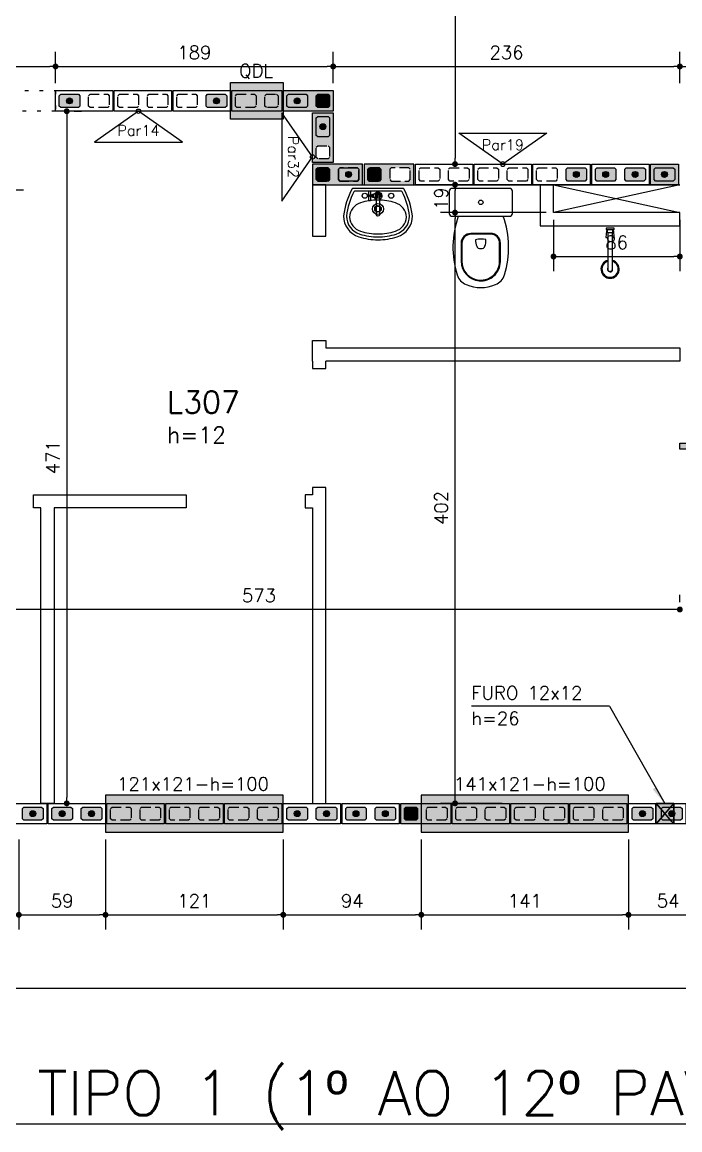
# Model space of a CAD drawing. Extents: x -14651 to 11095, y -4567 to -1290.
# Drawn here: x 1017 to 1465, y -4372 to -3618 of the extents above; entities that cross this region are included whole.
import ezdxf
from ezdxf.enums import TextEntityAlignment as Align

# ---------------------------------------------------------------- set-up
doc = ezdxf.new("R2010")
doc.units = 0
doc.header["$LTSCALE"] = 25
doc.linetypes.add('DASHED2', pattern=[0.375, 0.25, -0.125])
doc.linetypes.add('ESTILO_TQS_0002', pattern=[0.4, 0.1, -0.3])
for name, color, linetype in [('213', 252, 'Continuous'), ('241', 2, 'Continuous'), ('247', 50, 'Continuous'), ('248', 100, 'Continuous'), ('253', 251, 'Continuous'), ('ABERTURAS', 53, 'Continuous'), ('ac-furo', 170, 'Continuous'), ('ALVENARIA NÃO ESTRUTURAL', 242, 'Continuous'), ('Arranque', 14, 'Continuous'), ('COTA', 1, 'Continuous'), ('FERRO', 5, 'Continuous'), ('H2', 252, 'Continuous'), ('L-D', 2, 'Continuous'), ('L-N', 4, 'Continuous'), ('Linha_fina', 1, 'Continuous'), ('Pena_1', 1, 'Continuous'), ('Pena_2', 2, 'Continuous'), ('PORTA', 3, 'ESTILO_TQS_0002'), ('PROJ', 252, 'Continuous'), ('T1', 2, 'Continuous'), ('T4', 6, 'Continuous'), ('TJANELA', 2, 'Continuous'), ('VIGA', 3, 'Continuous'), ('XREF-MC41-BAS-PLN-AMO-FINAIS-02.03.08.09$0$BLC_LOU_ATOMO', 1, 'Continuous'), ('XREF-MC41-BAS-PLN-AMO-FINAIS-02.03.08.09$0$PAR_ALV_BAI_ATOMO', 2, 'Continuous'), ('XREF-MC41-BAS-PLN-AMO-FINAIS-02.03.08.09$0$PAR_ALV_VED_ATOMO', 4, 'Continuous'), ('XREF-MC41-BAS-PLN-AMO-FINAIS-02.03.08.09$0$PAR_DRY_ATOMO', 3, 'Continuous')]:
    doc.layers.add(name, color=color, linetype=linetype)
doc.styles.add('COTA', font='romans.shx')
doc.styles.get("Standard").update_dxf_attribs({"font": 'romans.shx'})
doc.styles.add('Texto1', font='romans.shx', dxfattribs={"height": 9})
doc.styles.add('Texto4', font='romans.shx', dxfattribs={"height": 30})
doc.dimstyles.new('forma', dxfattribs={"dimscale": 5, "dimtxt": 1.8, "dimasz": 0.8, "dimexe": 2, "dimexo": 1, "dimgap": 1, "dimtad": 1, "dimdec": 1, "dimzin": 9, "dimtxsty": 'COTA', "dimblk1": 'DOT', "dimblk2": 'DOT', "dimsah": 1, "dimcen": 0, "dimdle": 1, "dimclrd": 256, "dimclre": 256, "dimclrt": 2, "dimadec": 0, "dimazin": 0, "dimtfac": 1, "dimtdec": 0, "dimtmove": 0, "dimatfit": 3, "dimfxl": 1, "dimtolj": 1, "dimtzin": 0, "dimarcsym": 0})

# ---------------------------------------------------------------- blocks, each defined once
blk = doc.blocks.new('P4015', base_point=(5842102.11612, -8124149.02973))
blk.add_lwpolyline([(5842082.61612, -8124156.02973), (5842121.61612, -8124156.02973), (5842121.61612, -8124142.02973), (5842082.61612, -8124142.02973), (5842082.61612, -8124156.02973)])
at = {"color": 1, "linetype": 'DASHED2'}
for points in [[(5842085.11612, -8124152.52973), (5842086.11612, -8124153.52973), (5842098.11612, -8124153.52973), (5842099.11612, -8124152.52973), (5842099.11612, -8124145.52973), (5842098.11612, -8124144.52973), (5842086.11612, -8124144.52973), (5842085.11612, -8124145.52973), (5842085.11612, -8124152.52973)], [(5842105.11612, -8124152.52973), (5842106.11612, -8124153.52973), (5842118.11612, -8124153.52973), (5842119.11612, -8124152.52973), (5842119.11612, -8124145.52973), (5842118.11612, -8124144.52973), (5842106.11612, -8124144.52973), (5842105.11612, -8124145.52973), (5842105.11612, -8124152.52973)]]:
    blk.add_lwpolyline(points, dxfattribs=at)
blk = doc.blocks.new('P3515')
at = {"layer": '248'}
h = blk.add_hatch(color=100, dxfattribs=at)
h.paths.add_polyline_path([(17, 7), (-17, 7), (-17, -7), (17, -7)])
h.paths.add_polyline_path([(-5.5, -3.5), (-6.5, -4.5), (-13.5, -4.5), (-14.5, -3.5), (-14.5, 3.5), (-13.5, 4.5), (-6.5, 4.5), (-5.5, 3.5)], flags=16)
h.paths.add_polyline_path([(0.5, 3.5), (1.5, 4.5), (13.5, 4.5), (14.5, 3.5), (14.5, -3.5), (13.5, -4.5), (1.5, -4.5), (0.5, -3.5)], flags=16)
blk.add_lwpolyline([(-17, -7), (17, -7), (17, 7), (-17, 7), (-17, -7)])
at = {"color": 1, "linetype": 'DASHED2'}
for points in [[(-14.5, -3.5), (-13.5, -4.5), (-6.5, -4.5), (-5.5, -3.5), (-5.5, 3.5), (-6.5, 4.5), (-13.5, 4.5), (-14.5, 3.5), (-14.5, -3.5)], [(0.5, -3.5), (1.5, -4.5), (13.5, -4.5), (14.5, -3.5), (14.5, 3.5), (13.5, 4.5), (1.5, 4.5), (0.5, 3.5), (0.5, -3.5)]]:
    blk.add_lwpolyline(points, dxfattribs=at)
blk = doc.blocks.new('P0520')
at = {"layer": '253'}
blk.add_hatch(color=129, dxfattribs=at).paths.add_polyline_path([(2, 9.5), (-2, 9.5), (-2, -9.5), (2, -9.5)])
blk.add_lwpolyline([(2, 9.5), (-2, 9.5), (-2, -9.5), (2, -9.5), (2, 9.5)])
blk = doc.blocks.new('P2015')
at = {"layer": '247'}
h = blk.add_hatch(color=50, dxfattribs=at)
h.paths.add_polyline_path([(9.5, 7), (-9.5, 7), (-9.5, -7), (9.5, -7)])
h.paths.add_polyline_path([(6, -4.5), (-6, -4.5), (-7, -3.5), (-7, 3.5), (-6, 4.5), (6, 4.5), (7, 3.5), (7, -3.5)], flags=16)
blk.add_lwpolyline([(-9.5, -7), (9.5, -7), (9.5, 7), (-9.5, 7), (-9.5, -7)])
at = {"color": 1, "linetype": 'DASHED2'}
blk.add_lwpolyline([(-7, -3.5), (-6, -4.5), (6, -4.5), (7, -3.5), (7, 3.5), (6, 4.5), (-6, 4.5), (-7, 3.5), (-7, -3.5)], dxfattribs=at)
blk = doc.blocks.new('_IDNPAR_2')
at = {"color": 3}
blk.add_lwpolyline([(1, -0.7), (0, 0), (-1, -0.7)], close=True, dxfattribs=at)
blk.add_circle((0, 0), 0.05, dxfattribs=at)
at = {"layer": '247', "color": 2, "style": 'COTA', "flags": 8}
blk.add_attdef('ID', text='', height=0.24, dxfattribs=at).set_placement((0, -0.438), align=Align.MIDDLE_CENTER)
blk = doc.blocks.new('GR-1409')
at = {"layer": '213'}
h = blk.add_hatch(color=256, dxfattribs=at)
h.paths.add_polyline_path([(-6, 4.5), (-7, 3.5), (-7, -3.5), (-6, -4.5), (6, -4.5), (7, -3.5), (7, 3.5), (6, 4.5)])
h.paths.add_polyline_path([(-2, 0, 1), (2, 0, 1)], flags=16)
at = {"layer": 'Arranque'}
blk.add_hatch(color=256, dxfattribs=at).paths.add_polyline_path([(-2, 0, 1), (2, 0, 1)])
at = {"layer": '213'}
blk.add_lwpolyline([(-7, 3.5), (-6, 4.5), (6, 4.5), (7, 3.5), (7, -3.5), (6, -4.5), (-6, -4.5), (-7, -3.5), (-7, 3.5)], dxfattribs=at)
at = {"layer": 'FERRO', "linetype": 'Continuous'}
blk.add_circle((0, 0), 2, dxfattribs=at)
blk = doc.blocks.new('GR-0909')
at = {"layer": '213'}
h = blk.add_hatch(color=256, dxfattribs=at)
h.paths.add_polyline_path([(3.5, -4.5), (4.5, -3.5), (4.500001, 3.5), (3.500001, 4.5), (-3.499999, 4.5), (-4.499999, 3.5), (-4.5, -3.5), (-3.5, -4.5)])
h.paths.add_polyline_path([(-2, 0, -1), (2, 0, -1)], flags=16)
at = {"layer": 'Arranque'}
blk.add_hatch(color=256, dxfattribs=at).paths.add_polyline_path([(2, 0, 1), (-2, 0, 1)])
at = {"layer": '213'}
blk.add_lwpolyline([(3.500001, 4.5), (4.500001, 3.5), (4.5, -3.5), (3.5, -4.5), (-3.5, -4.5), (-4.5, -3.5), (-4.499999, 3.5), (-3.499999, 4.5), (3.500001, 4.5)], dxfattribs=at)
at = {"layer": 'FERRO', "linetype": 'Continuous'}
blk.add_circle((0, 0), 2, dxfattribs=at)
blk = doc.blocks.new('_Dot')
at = {"color": 0, "linetype": 'ByBlock', "lineweight": -2}
blk.add_line((-0.5, 0), (-1, 0), dxfattribs=at)
at = {"color": 0, "linetype": 'ByBlock', "const_width": 0.5}
blk.add_lwpolyline([(-0.25, 0, 1), (0.25, 0, 1)], format="xyb", close=True, dxfattribs=at)
blk = doc.blocks.new('*D106')
at = {"layer": 'COTA', "lineweight": -2, "transparency": 16777216}
for p, q in [((1014.52, -4174.1), (1014.52, -4235.44)), ((1073.52, -4174.1), (1073.52, -4235.44)), ((1018.52, -4225.44), (1069.52, -4225.44))]:
    blk.add_line(p, q, dxfattribs=at)
at = {"layer": 'Defpoints', "color": 0, "transparency": 16777216}
for p in [(1014.52, -4169.1), (1073.52, -4169.1), (1073.52, -4225.44)]:
    blk.add_point(p, dxfattribs=at)
at = {"layer": 'COTA', "lineweight": -2, "transparency": 16777216, "xscale": 4, "yscale": 4, "zscale": 4, "rotation": 180}
blk.add_blockref('_Dot', (1014.52, -4225.44), dxfattribs=at)
at = {"layer": 'COTA', "lineweight": -2, "transparency": 16777216, "xscale": 4, "yscale": 4, "zscale": 4}
blk.add_blockref('_Dot', (1073.52, -4225.44), dxfattribs=at)
at = {"layer": 'COTA', "color": 2, "transparency": 16777216, "insert": (1044.02, -4215.94), "char_height": 9, "attachment_point": 5, "style": 'COTA'}
blk.add_mtext('\\A1;59 ', dxfattribs=at)
blk = doc.blocks.new('*D107')
at = {"layer": 'COTA', "lineweight": -2, "transparency": 16777216}
for p, q in [((1073.52, -4174.1), (1073.52, -4235.44)), ((1194.52, -4174.1), (1194.52, -4235.44)), ((1077.52, -4225.44), (1190.52, -4225.44))]:
    blk.add_line(p, q, dxfattribs=at)
at = {"layer": 'Defpoints', "color": 0, "transparency": 16777216}
for p in [(1073.52, -4169.1), (1194.52, -4169.1), (1194.52, -4225.44)]:
    blk.add_point(p, dxfattribs=at)
at = {"layer": 'COTA', "lineweight": -2, "transparency": 16777216, "xscale": 4, "yscale": 4, "zscale": 4, "rotation": 180}
blk.add_blockref('_Dot', (1073.52, -4225.44), dxfattribs=at)
at = {"layer": 'COTA', "lineweight": -2, "transparency": 16777216, "xscale": 4, "yscale": 4, "zscale": 4}
blk.add_blockref('_Dot', (1194.52, -4225.44), dxfattribs=at)
at = {"layer": 'COTA', "color": 2, "transparency": 16777216, "insert": (1134.02, -4215.94), "char_height": 9, "attachment_point": 5, "style": 'COTA'}
blk.add_mtext('\\A1;121 ', dxfattribs=at)
blk = doc.blocks.new('*D108')
at = {"layer": 'COTA', "lineweight": -2, "transparency": 16777216}
for p, q in [((1194.52, -4174.1), (1194.52, -4235.44)), ((1288.52, -4174.1), (1288.52, -4235.44)), ((1198.52, -4225.44), (1284.52, -4225.44))]:
    blk.add_line(p, q, dxfattribs=at)
at = {"layer": 'Defpoints', "color": 0, "transparency": 16777216}
for p in [(1194.52, -4169.1), (1288.52, -4169.1), (1288.52, -4225.44)]:
    blk.add_point(p, dxfattribs=at)
at = {"layer": 'COTA', "lineweight": -2, "transparency": 16777216, "xscale": 4, "yscale": 4, "zscale": 4, "rotation": 180}
blk.add_blockref('_Dot', (1194.52, -4225.44), dxfattribs=at)
at = {"layer": 'COTA', "lineweight": -2, "transparency": 16777216, "xscale": 4, "yscale": 4, "zscale": 4}
blk.add_blockref('_Dot', (1288.52, -4225.44), dxfattribs=at)
at = {"layer": 'COTA', "color": 2, "transparency": 16777216, "insert": (1241.52, -4215.94), "char_height": 9, "attachment_point": 5, "style": 'COTA'}
blk.add_mtext('\\A1;94 ', dxfattribs=at)
blk = doc.blocks.new('*D109')
at = {"layer": 'COTA', "lineweight": -2, "transparency": 16777216}
for p, q in [((1288.52, -4174.1), (1288.52, -4235.44)), ((1429.52, -4174.1), (1429.52, -4235.44)), ((1292.52, -4225.44), (1425.52, -4225.44))]:
    blk.add_line(p, q, dxfattribs=at)
at = {"layer": 'Defpoints', "color": 0, "transparency": 16777216}
for p in [(1288.52, -4169.1), (1429.52, -4169.1), (1429.52, -4225.44)]:
    blk.add_point(p, dxfattribs=at)
at = {"layer": 'COTA', "lineweight": -2, "transparency": 16777216, "xscale": 4, "yscale": 4, "zscale": 4, "rotation": 180}
blk.add_blockref('_Dot', (1288.52, -4225.44), dxfattribs=at)
at = {"layer": 'COTA', "lineweight": -2, "transparency": 16777216, "xscale": 4, "yscale": 4, "zscale": 4}
blk.add_blockref('_Dot', (1429.52, -4225.44), dxfattribs=at)
at = {"layer": 'COTA', "color": 2, "transparency": 16777216, "insert": (1359.02, -4215.94), "char_height": 9, "attachment_point": 5, "style": 'COTA'}
blk.add_mtext('\\A1;141 ', dxfattribs=at)
blk = doc.blocks.new('*D110')
at = {"layer": 'COTA', "lineweight": -2, "transparency": 16777216}
for p, q in [((1429.52, -4174.1), (1429.52, -4235.44)), ((1483.52, -4174.1), (1483.52, -4235.44)), ((1433.52, -4225.44), (1479.52, -4225.44))]:
    blk.add_line(p, q, dxfattribs=at)
at = {"layer": 'Defpoints', "color": 0, "transparency": 16777216}
for p in [(1429.52, -4169.1), (1483.52, -4169.1), (1483.52, -4225.44)]:
    blk.add_point(p, dxfattribs=at)
at = {"layer": 'COTA', "lineweight": -2, "transparency": 16777216, "xscale": 4, "yscale": 4, "zscale": 4, "rotation": 180}
blk.add_blockref('_Dot', (1429.52, -4225.44), dxfattribs=at)
at = {"layer": 'COTA', "lineweight": -2, "transparency": 16777216, "xscale": 4, "yscale": 4, "zscale": 4}
blk.add_blockref('_Dot', (1483.52, -4225.44), dxfattribs=at)
at = {"layer": 'COTA', "color": 2, "transparency": 16777216, "insert": (1456.52, -4215.94), "char_height": 9, "attachment_point": 5, "style": 'COTA'}
blk.add_mtext('\\A1;54 ', dxfattribs=at)
blk = doc.blocks.new('*D122')
at = {"layer": 'COTA', "lineweight": -2, "transparency": 16777216}
for p, q in [((449.52, -4168.6), (449.52, -4285.45)), ((3258.52, -4168.6), (3258.52, -4285.45)), ((453.52, -4275.45), (3254.52, -4275.45))]:
    blk.add_line(p, q, dxfattribs=at)
at = {"layer": 'Defpoints', "color": 0, "transparency": 16777216}
for p in [(449.52, -4163.6), (3258.52, -4163.6), (3258.52, -4275.45)]:
    blk.add_point(p, dxfattribs=at)
at = {"layer": 'COTA', "lineweight": -2, "transparency": 16777216, "xscale": 4, "yscale": 4, "zscale": 4, "rotation": 180}
blk.add_blockref('_Dot', (449.52, -4275.45), dxfattribs=at)
at = {"layer": 'COTA', "lineweight": -2, "transparency": 16777216, "xscale": 4, "yscale": 4, "zscale": 4}
blk.add_blockref('_Dot', (3258.52, -4275.45), dxfattribs=at)
at = {"layer": 'COTA', "color": 2, "transparency": 16777216, "insert": (1854.02, -4265.95), "char_height": 9, "attachment_point": 5, "style": 'COTA'}
blk.add_mtext('\\A1;2809 ', dxfattribs=at)
blk = doc.blocks.new('XREF-MC41-BAS-PLN-AMO-FINAIS-02.03.08.09$0$CUBA03')
at = {"layer": 'PROJ'}
for p, q in [((-0.01, -0.05), (0.01, -0.05)), ((0, -0.06), (0, -0.04))]:
    blk.add_line(p, q, dxfattribs=at)
for points in [[(-0.1306, -0.3297, 0.077416), (0, -0.35, 0.077416), (0.1306, -0.3297, 0.326333), (0.235, -0.1868, 0.08687), (0.1764, -0.0027, 0.279276), (0.172, 0), (-0.172, 0, 0.279276), (-0.1764, -0.0027, 0.08687), (-0.235, -0.1868, 0.326333)], [(0.215, -0.1881, 0.080556), (0.1642, -0.0228, 0.285352), (0.1597, -0.02), (-0.1597, -0.02, 0.285352), (-0.1642, -0.0228, 0.080556), (-0.215, -0.1881, 0.323537), (-0.1245, -0.3106, 0.077416), (0, -0.33, 0.077416), (0.1245, -0.3106, 0.323537)], [(0.1185, -0.0985, 0.077416), (0, -0.08, 0.077416), (-0.1185, -0.0985, 0.305715), (-0.1947, -0.195, 0.305715), (-0.1185, -0.2915, 0.077416), (0, -0.31, 0.077416), (0.1185, -0.2915, 0.305715), (0.1947, -0.195, 0.305715)]]:
    blk.add_lwpolyline(points, format="xyb", close=True, dxfattribs=at)
for centre, radius in [((-0.09, -0.05), 0.0175), ((0, -0.05), 0.0175), ((0.09, -0.05), 0.0175), ((0, -0.14), 0.0375), ((0, -0.14), 0.0225)]:
    blk.add_circle(centre, radius, dxfattribs=at)
blk = doc.blocks.new('A$Cf20c1e06')
at = {"layer": 'ALVENARIA NÃO ESTRUTURAL'}
for p, q in [((12.0427, 6.6353), (12.0427, 6.2853)), ((12.0427, 6.6353), (14.5427, 6.6353)), ((12.1327, 6.2853), (12.1327, 6.6353)), ((13.5927, 6.6353), (13.5927, 6.3553)), ((13.5927, 6.6353), (13.5927, 6.3553)), ((13.6827, 6.4453), (13.6827, 6.6353)), ((14.5427, 6.4453), (13.6827, 6.4453)), ((14.5427, 6.3553), (14.5427, 6.4453)), ((14.5427, 6.3553), (14.5427, 6.4153)), ((13.5927, 6.3553), (14.5427, 6.3553)), ((13.5927, 6.3553), (14.5427, 6.3553)), ((12.0427, 6.2853), (12.1327, 6.2853)), ((12.0427, 5.4353), (12.0427, 5.5753)), ((12.0427, 5.5753), (12.1327, 5.5753)), ((12.1327, 5.5753), (12.1327, 5.5253)), ((12.1327, 5.5253), (14.5427, 5.5253)), ((14.5427, 5.5253), (14.5427, 5.4353)), ((12.0427, 5.4353), (12.0427, 5.3853)), ((14.5427, 5.4353), (12.1327, 5.4353)), ((12.1327, 5.3853), (12.1327, 5.4353)), ((12.0427, 5.3853), (12.1327, 5.3853)), ((10.1427, 4.4353), (10.1427, 4.5253)), ((10.1427, 4.5253), (10.1427, 4.5253)), ((10.1427, 4.5253), (10.1427, 4.5253)), ((10.1427, 4.5253), (11.1827, 4.5253)), ((11.1827, 4.5253), (11.1827, 4.4353)), ((12.0427, 4.5253), (11.9927, 4.5253)), ((11.9927, 4.5253), (11.9927, 4.4353)), ((12.1327, 4.5753), (12.0427, 4.5753)), ((12.0427, 4.5753), (12.0427, 4.5253)), ((12.1327, 2.4253), (12.1327, 4.5753)), ((10.1927, 4.4353), (10.1427, 4.4353)), ((10.1927, 2.4253), (10.1927, 4.4353)), ((11.1827, 4.4353), (10.2827, 4.4353)), ((10.2827, 4.4353), (10.2827, 2.4253)), ((11.9927, 4.4353), (12.0427, 4.4353)), ((12.0427, 4.4353), (12.0427, 2.4253)), ((10.2827, 2.4253), (10.1927, 2.4253)), ((12.0427, 2.4253), (12.1327, 2.4253))]:
    blk.add_line(p, q, dxfattribs=at)
at = {"layer": 'Pena_1'}
for p, q in [((13.6827, 6.6353), (14.5427, 6.4453)), ((14.5427, 6.6353), (13.6827, 6.4453))]:
    blk.add_line(p, q, dxfattribs=at)
at = {"layer": 'PROJ'}
for points in [[(12.4366, 6.5655), (12.4511, 6.5655), (12.4511, 6.571), (12.4565, 6.571), (12.4565, 6.573), (12.4644, 6.573, -1.408938), (12.498, 6.5354), (12.4981, 6.4307, -0.999996), (12.4775, 6.4307), (12.4775, 6.5354, -0.168827), (12.4644, 6.5472), (12.4565, 6.5472), (12.4565, 6.5492), (12.4511, 6.5492), (12.4511, 6.5547), (12.4366, 6.5547), (12.4366, 6.5266), (12.4257, 6.5266), (12.4257, 6.5936), (12.4366, 6.5936), (12.4366, 6.5656)], [(12.9727, 6.4803), (12.9727, 6.4443), (12.9727, 6.4403, 0.414214), (12.9927, 6.4203), (13.3827, 6.4203, 0.414214), (13.4027, 6.4403), (13.4027, 6.5903, 0.414214), (13.3827, 6.6103), (12.9927, 6.6103, 0.414214), (12.9727, 6.5903)], [(13.0594, 6.2369), (13.0594, 6.1142, 0.391339), (13.1777, 5.9863, 0.428002), (13.316, 6.1102), (13.3161, 6.2369, 0.416278), (13.2553, 6.2977), (13.1201, 6.2977, 0.413625)], [(13.2228, 6.2614, 0.10791), (13.1526, 6.261, 0.124585), (13.1604, 6.2164, 0.161338), (13.1691, 6.2045, 0.122351), (13.1877, 6.2, 0.122351), (13.2064, 6.2045, 0.167944), (13.2151, 6.2164, 0.125904), (13.2228, 6.2614)]]:
    blk.add_lwpolyline(points, format="xyb", close=True, dxfattribs=at)
for points in [[(12.4366, 6.5655), (12.4366, 6.5602), (12.4366, 6.5601), (12.4366, 6.5547)], [(12.4511, 6.5655), (12.4511, 6.5547)], [(12.4565, 6.5492), (12.4565, 6.571)], [(12.4644, 6.573), (12.4761, 6.573)], [(12.4766, 6.5472), (12.4644, 6.5472)], [(12.4775, 6.5366), (12.4775, 6.5365)], [(14.0487, 6.3207), (14.0428, 6.3207), (14.0389, 6.275), (14.0522, 6.275)], [(14.0832, 6.275), (14.0959, 6.275), (14.0927, 6.3207), (14.0867, 6.3207)]]:
    blk.add_lwpolyline(points, dxfattribs=at)
for points in [[(12.4775, 6.5354), (12.4775, 6.5603, -0.995421), (12.498, 6.5603), (12.498, 6.5354)], [(13.0347, 6.4203, 0.160999), (13.0261, 6.0214, 0.2149), (13.0877, 5.9553, 0.2), (13.2877, 5.9553, 0.2149), (13.3494, 6.0214, 0.160999), (13.3408, 6.4203)], [(14.0927, 6.3303, 0.414214), (14.0947, 6.3323), (14.0947, 6.3403), (14.0407, 6.3403), (14.0407, 6.3323, 0.414214), (14.0427, 6.3303), (14.0927, 6.3303)], [(13.0537, 6.2369), (13.0537, 6.1142, 0.391339), (13.1773, 5.9806, 0.428196), (13.3217, 6.1101), (13.3217, 6.2369, 0.416194), (13.2553, 6.3033), (13.1201, 6.3033, 0.413638), (13.0537, 6.2369)], [(14.0467, 6.3303, -0.414214), (14.0487, 6.3283), (14.0487, 6.3128, 0.414214), (14.0507, 6.3108), (14.0847, 6.3108), (14.0867, 6.3128), (14.0867, 6.3283, -0.414214), (14.0887, 6.3303)], [(14.0522, 6.3108), (14.0522, 6.0603, 1), (14.0832, 6.0603), (14.0832, 6.3108)]]:
    blk.add_lwpolyline(points, format="xyb", dxfattribs=at)
for centre, radius in [((12.4311, 6.5601), 0.00544), ((12.4877, 6.4703), 0.019), ((13.1877, 6.5153), 0.015)]:
    blk.add_circle(centre, radius, dxfattribs=at)
for centre, radius, start, end in [((12.4877, 6.5603), 0.0173, 306.58515, 233.46354), ((14.0677, 6.0603), 0.062, 104.48238, 75.51462), ((14.0677, 6.0603), 0.0554, 106.24666, 73.74992), ((14.0677, 6.0603), 0.0179, 149.74513, 30.23478)]:
    blk.add_arc(centre, radius, start, end, dxfattribs=at)
at = {"layer": 'XREF-MC41-BAS-PLN-AMO-FINAIS-02.03.08.09$0$PAR_ALV_BAI_ATOMO'}
for p in [(13.6827, 6.6353), (13.5927, 6.6353)]:
    blk.add_line(p, (13.5927, 6.6353), dxfattribs=at)
at = {"layer": 'XREF-MC41-BAS-PLN-AMO-FINAIS-02.03.08.09$0$PAR_ALV_VED_ATOMO'}
blk.add_line((12.1327, 6.6353), (12.0427, 6.6353), dxfattribs=at)
at = {"layer": 'XREF-MC41-BAS-PLN-AMO-FINAIS-02.03.08.09$0$PAR_DRY_ATOMO'}
blk.add_line((13.6527, 6.6353), (13.5927, 6.6353), dxfattribs=at)
at = {"layer": 'XREF-MC41-BAS-PLN-AMO-FINAIS-02.03.08.09$0$BLC_LOU_ATOMO'}
blk.add_blockref('XREF-MC41-BAS-PLN-AMO-FINAIS-02.03.08.09$0$CUBA03', (12.4877, 6.6103), dxfattribs=at)
blk = doc.blocks.new('furo 12 x12')
at = {"layer": 'H2'}
for points in [[(-1405.39, -3672.05), (-1399.38, -3665.04), (-1411.38, -3665.04)], [(-1411.38, -3679.04), (-1405.39, -3672.05), (-1411.38, -3665.04)], [(-1399.38, -3679.08), (-1399.38, -3665.04), (-1405.39, -3672.05)], [(-1405.39, -3672.05), (-1411.38, -3679.04), (-1411.38, -3679.08), (-1399.38, -3679.08)]]:
    blk.add_hatch(color=256, dxfattribs=at).paths.add_polyline_path(points)
at = {"layer": 'Pena_2', "ltscale": 0.5}
blk.add_lwpolyline([(-1411.38, -3665.04), (-1399.38, -3665.04), (-1399.38, -3679.08), (-1411.38, -3679.08)], close=True, dxfattribs=at)
at = {"layer": 'VIGA', "ltscale": 0.5}
for p, q in [((-1399.38, -3665.04), (-1411.38, -3679.04)), ((-1399.38, -3679.08), (-1411.38, -3665.04))]:
    blk.add_line(p, q, dxfattribs=at)
blk = doc.blocks.new('ss')
at = {"layer": 'Linha_fina'}
blk.add_solid([(0, 0), (-2.5, -0.29), (-2.5, 0.3)], dxfattribs=at)
blk = doc.blocks.new('*D172')
at = {"layer": 'COTA', "lineweight": -2, "transparency": 16777216}
for p, q in [((948.52, -3659.6), (948.52, -3638.13)), ((1039.52, -3659.6), (1039.52, -3638.13)), ((952.52, -3648.13), (1035.52, -3648.13))]:
    blk.add_line(p, q, dxfattribs=at)
at = {"layer": 'Defpoints', "color": 0, "transparency": 16777216}
for p in [(1039.52, -3648.13), (948.52, -3664.6), (1039.52, -3664.6)]:
    blk.add_point(p, dxfattribs=at)
at = {"layer": 'COTA', "lineweight": -2, "transparency": 16777216, "xscale": 4, "yscale": 4, "zscale": 4, "rotation": 180}
blk.add_blockref('_Dot', (948.52, -3648.13), dxfattribs=at)
at = {"layer": 'COTA', "lineweight": -2, "transparency": 16777216, "xscale": 4, "yscale": 4, "zscale": 4}
blk.add_blockref('_Dot', (1039.52, -3648.13), dxfattribs=at)
at = {"layer": 'COTA', "color": 2, "transparency": 16777216, "insert": (994.02, -3638.63), "char_height": 9, "attachment_point": 5, "style": 'COTA'}
blk.add_mtext('\\A1;91 ', dxfattribs=at)
blk = doc.blocks.new('*D173')
at = {"layer": 'COTA', "lineweight": -2, "transparency": 16777216}
for p, q in [((1039.52, -3659.6), (1039.52, -3638.13)), ((1228.52, -3659.6), (1228.52, -3638.13)), ((1043.52, -3648.13), (1224.52, -3648.13))]:
    blk.add_line(p, q, dxfattribs=at)
at = {"layer": 'Defpoints', "color": 0, "transparency": 16777216}
for p in [(1228.52, -3648.13), (1039.52, -3664.6), (1228.52, -3664.6)]:
    blk.add_point(p, dxfattribs=at)
at = {"layer": 'COTA', "lineweight": -2, "transparency": 16777216, "xscale": 4, "yscale": 4, "zscale": 4, "rotation": 180}
blk.add_blockref('_Dot', (1039.52, -3648.13), dxfattribs=at)
at = {"layer": 'COTA', "lineweight": -2, "transparency": 16777216, "xscale": 4, "yscale": 4, "zscale": 4}
blk.add_blockref('_Dot', (1228.52, -3648.13), dxfattribs=at)
at = {"layer": 'COTA', "color": 2, "transparency": 16777216, "insert": (1134.02, -3638.63), "char_height": 9, "attachment_point": 5, "style": 'COTA'}
blk.add_mtext('\\A1;189 ', dxfattribs=at)
blk = doc.blocks.new('*D174')
at = {"layer": 'COTA', "lineweight": -2, "transparency": 16777216}
for p, q in [((1228.52, -3659.6), (1228.52, -3638.13)), ((1464.52, -3659.6), (1464.52, -3638.13)), ((1232.52, -3648.13), (1460.52, -3648.13))]:
    blk.add_line(p, q, dxfattribs=at)
at = {"layer": 'Defpoints', "color": 0, "transparency": 16777216}
for p in [(1464.52, -3648.13), (1228.52, -3664.6), (1464.52, -3664.6)]:
    blk.add_point(p, dxfattribs=at)
at = {"layer": 'COTA', "lineweight": -2, "transparency": 16777216, "xscale": 4, "yscale": 4, "zscale": 4, "rotation": 180}
blk.add_blockref('_Dot', (1228.52, -3648.13), dxfattribs=at)
at = {"layer": 'COTA', "lineweight": -2, "transparency": 16777216, "xscale": 4, "yscale": 4, "zscale": 4}
blk.add_blockref('_Dot', (1464.52, -3648.13), dxfattribs=at)
at = {"layer": 'COTA', "color": 2, "transparency": 16777216, "insert": (1346.52, -3638.63), "char_height": 9, "attachment_point": 5, "style": 'COTA'}
blk.add_mtext('\\A1;236 ', dxfattribs=at)
blk = doc.blocks.new('*D175')
at = {"layer": 'COTA', "lineweight": -2, "transparency": 16777216}
for p, q in [((1464.52, -3659.6), (1464.52, -3638.13)), ((1558.52, -3659.6), (1558.52, -3638.13)), ((1468.52, -3648.13), (1554.52, -3648.13))]:
    blk.add_line(p, q, dxfattribs=at)
at = {"layer": 'Defpoints', "color": 0, "transparency": 16777216}
for p in [(1558.52, -3648.13), (1464.52, -3664.6), (1558.52, -3664.6)]:
    blk.add_point(p, dxfattribs=at)
at = {"layer": 'COTA', "lineweight": -2, "transparency": 16777216, "xscale": 4, "yscale": 4, "zscale": 4, "rotation": 180}
blk.add_blockref('_Dot', (1464.52, -3648.13), dxfattribs=at)
at = {"layer": 'COTA', "lineweight": -2, "transparency": 16777216, "xscale": 4, "yscale": 4, "zscale": 4}
blk.add_blockref('_Dot', (1558.52, -3648.13), dxfattribs=at)
at = {"layer": 'COTA', "color": 2, "transparency": 16777216, "insert": (1511.52, -3638.63), "char_height": 9, "attachment_point": 5, "style": 'COTA'}
blk.add_mtext('\\A1;94 ', dxfattribs=at)
blk = doc.blocks.new('*D191')
at = {"layer": 'COTA', "lineweight": -2, "transparency": 16777216}
for p, q in [((1047.13, -3682.6), (1047.13, -4145.6)), ((1052.13, -3678.6), (1057.13, -3678.6)), ((1052.13, -4149.6), (1057.13, -4149.6))]:
    blk.add_line(p, q, dxfattribs=at)
at = {"layer": 'Defpoints', "color": 0, "transparency": 16777216}
for p in [(1047.13, -3678.6), (1047.13, -4149.6), (1047.13, -4149.6)]:
    blk.add_point(p, dxfattribs=at)
at = {"layer": 'COTA', "lineweight": -2, "transparency": 16777216, "xscale": 4, "yscale": 4, "zscale": 4}
for p, rotation in [((1047.13, -3678.6), 90), ((1047.13, -4149.6), 270)]:
    blk.add_blockref('_Dot', p, dxfattribs=dict(at, rotation=rotation))
at = {"layer": 'COTA', "color": 2, "transparency": 16777216, "insert": (1037.63, -3914.1), "char_height": 9, "attachment_point": 5, "rotation": 90, "style": 'COTA'}
blk.add_mtext('\\A1;471 ', dxfattribs=at)
blk = doc.blocks.new('*D194')
at = {"layer": 'COTA', "lineweight": -2, "transparency": 16777216}
for p, q in [((1373.52, -3747.6), (1301.46, -3747.6)), ((1311.46, -4145.6), (1311.46, -3751.6)), ((1343.52, -4149.6), (1301.46, -4149.6))]:
    blk.add_line(p, q, dxfattribs=at)
at = {"layer": 'Defpoints', "color": 0, "transparency": 16777216}
for p in [(1311.46, -3747.6), (1378.52, -3747.6), (1348.52, -4149.6)]:
    blk.add_point(p, dxfattribs=at)
at = {"layer": 'COTA', "lineweight": -2, "transparency": 16777216, "xscale": 4, "yscale": 4, "zscale": 4}
for p, rotation in [((1311.46, -3747.6), 90), ((1311.46, -4149.6), 270)]:
    blk.add_blockref('_Dot', p, dxfattribs=dict(at, rotation=rotation))
at = {"layer": 'COTA', "color": 2, "transparency": 16777216, "insert": (1301.96, -3948.6), "char_height": 9, "attachment_point": 5, "rotation": 90, "style": 'COTA'}
blk.add_mtext('\\A1;402 ', dxfattribs=at)
blk = doc.blocks.new('*D286')
at = {"layer": 'COTA', "lineweight": -2, "transparency": 16777216}
for p, q in [((1373.52, -3728.6), (1301.46, -3728.6)), ((1311.46, -3743.6), (1311.46, -3732.6)), ((1373.52, -3747.6), (1301.46, -3747.6))]:
    blk.add_line(p, q, dxfattribs=at)
at = {"layer": 'Defpoints', "color": 0, "transparency": 16777216}
for p in [(1311.46, -3728.6), (1378.52, -3728.6), (1378.52, -3747.6)]:
    blk.add_point(p, dxfattribs=at)
at = {"layer": 'COTA', "lineweight": -2, "transparency": 16777216, "xscale": 4, "yscale": 4, "zscale": 4}
for p, rotation in [((1311.46, -3728.6), 90), ((1311.46, -3747.6), 270)]:
    blk.add_blockref('_Dot', p, dxfattribs=dict(at, rotation=rotation))
at = {"layer": 'COTA', "color": 2, "transparency": 16777216, "insert": (1301.96, -3738.1), "char_height": 9, "attachment_point": 5, "rotation": 90, "style": 'COTA'}
blk.add_mtext('\\A1;19 ', dxfattribs=at)
blk = doc.blocks.new('*D293')
at = {"layer": 'COTA', "lineweight": -2, "transparency": 16777216}
for p, q in [((1378.52, -3752.6), (1378.52, -3787.49)), ((1464.52, -3752.6), (1464.52, -3787.49)), ((1382.52, -3777.49), (1460.52, -3777.49))]:
    blk.add_line(p, q, dxfattribs=at)
at = {"layer": 'Defpoints', "color": 0, "transparency": 16777216}
for p in [(1378.52, -3747.6), (1464.52, -3747.6), (1464.52, -3777.49)]:
    blk.add_point(p, dxfattribs=at)
at = {"layer": 'COTA', "lineweight": -2, "transparency": 16777216, "xscale": 4, "yscale": 4, "zscale": 4, "rotation": 180}
blk.add_blockref('_Dot', (1378.52, -3777.49), dxfattribs=at)
at = {"layer": 'COTA', "lineweight": -2, "transparency": 16777216, "xscale": 4, "yscale": 4, "zscale": 4}
blk.add_blockref('_Dot', (1464.52, -3777.49), dxfattribs=at)
at = {"layer": 'COTA', "color": 2, "transparency": 16777216, "insert": (1421.52, -3767.99), "char_height": 9, "attachment_point": 5, "style": 'COTA'}
blk.add_mtext('\\A1;86 ', dxfattribs=at)
blk = doc.blocks.new('*D238')
at = {"layer": 'COTA', "lineweight": -2, "transparency": 16777216}
for p, q in [((1315.52, -3463.6), (1321.46, -3463.6)), ((1311.46, -3467.6), (1311.46, -3710.6)), ((1315.52, -3714.6), (1321.46, -3714.6))]:
    blk.add_line(p, q, dxfattribs=at)
at = {"layer": 'Defpoints', "color": 0, "transparency": 16777216}
for p in [(1310.52, -3463.6), (1310.52, -3714.6), (1311.46, -3714.6)]:
    blk.add_point(p, dxfattribs=at)
at = {"layer": 'COTA', "lineweight": -2, "transparency": 16777216, "xscale": 4, "yscale": 4, "zscale": 4}
for p, rotation in [((1311.46, -3463.6), 90), ((1311.46, -3714.6), 270)]:
    blk.add_blockref('_Dot', p, dxfattribs=dict(at, rotation=rotation))
at = {"layer": 'COTA', "color": 2, "transparency": 16777216, "insert": (1301.96, -3589.1), "char_height": 9, "attachment_point": 5, "rotation": 90, "style": 'COTA'}
blk.add_mtext('\\A1;251 ', dxfattribs=at)
blk = doc.blocks.new('*D248')
at = {"layer": 'COTA', "lineweight": -2, "transparency": 16777216}
for p, q in [((891.52, -4019.11), (891.52, -4007.65)), ((1464.52, -4012.65), (1464.52, -4007.65)), ((1460.52, -4017.65), (895.52, -4017.65))]:
    blk.add_line(p, q, dxfattribs=at)
at = {"layer": 'Defpoints', "color": 0, "transparency": 16777216}
for p in [(891.52, -4017.65), (1464.52, -4017.65), (891.52, -4024.11)]:
    blk.add_point(p, dxfattribs=at)
at = {"layer": 'COTA', "lineweight": -2, "transparency": 16777216, "xscale": 4, "yscale": 4, "zscale": 4, "rotation": 180}
blk.add_blockref('_Dot', (891.52, -4017.65), dxfattribs=at)
at = {"layer": 'COTA', "lineweight": -2, "transparency": 16777216, "xscale": 4, "yscale": 4, "zscale": 4}
blk.add_blockref('_Dot', (1464.52, -4017.65), dxfattribs=at)
at = {"layer": 'COTA', "color": 2, "transparency": 16777216, "insert": (1178.02, -4008.15), "char_height": 9, "attachment_point": 5, "style": 'COTA'}
blk.add_mtext('\\A1;573 ', dxfattribs=at)

msp = doc.modelspace()

# ---------------------------------------------------------------- hatches: boundary and pattern name
at = {"layer": 'ABERTURAS', "transparency": 33554457}
for points in [[(1158.52, -3659.1), (1194.52, -3659.1), (1194.52, -3684.1), (1158.52, -3684.1)], [(1073.52, -4169.1), (1194.52, -4169.1), (1194.52, -4144.1), (1073.52, -4144.1)], [(1288.52, -4169.1), (1429.52, -4169.1), (1429.52, -4144.1), (1288.52, -4144.1)]]:
    msp.add_hatch(color=256, dxfattribs=at).paths.add_polyline_path(points)

# ---------------------------------------------------------------- linework, layer by layer
at = {"layer": 'ABERTURAS'}
for points in [[(1158.52, -3659.1), (1194.52, -3659.1), (1194.52, -3684.1), (1158.52, -3684.1)], [(1073.52, -4169.1), (1194.52, -4169.1), (1194.52, -4144.1), (1073.52, -4144.1)], [(1288.52, -4169.1), (1429.52, -4169.1), (1429.52, -4144.1), (1288.52, -4144.1)]]:
    msp.add_lwpolyline(points, close=True, dxfattribs=at)
at = {"layer": 'ac-furo'}
for p, q in [((1460.27, -4149.6), (1448.27, -4163.6)), ((1448.27, -4149.6), (1460.27, -4163.6)), ((1460.3, -4149.6), (1448.3, -4163.6)), ((1448.3, -4149.6), (1460.3, -4163.6))]:
    msp.add_line(p, q, dxfattribs=at)
for points in [[(1448.27, -4149.6), (1460.27, -4149.6), (1460.27, -4163.6), (1448.27, -4163.6)], [(1448.3, -4149.6), (1460.3, -4149.6), (1460.3, -4163.6), (1448.3, -4163.6)]]:
    msp.add_lwpolyline(points, close=True, dxfattribs=at)
at = {"layer": 'Linha_fina'}
for p, q in [((934.2, -3732.05), (1017.76, -3732.05)), ((1416.55, -4083.5), (1322.58, -4083.5)), ((1416.55, -4083.5), (1454.22, -4149.6))]:
    msp.add_line(p, q, dxfattribs=at)
at = {"layer": 'PORTA'}
msp.add_lwpolyline([(948.52, -3664.6), (1039.52, -3664.6), (1039.52, -3678.6), (948.52, -3678.6)], close=True, dxfattribs=at)

# ---------------------------------------------------------------- block references
for name, p in [('GR-1409', (1049.02, -3671.6)), ('GR-1409', (1149.02, -3671.6)), ('GR-1409', (1204.02, -3671.6)), ('GR-0909', (1221.52, -3671.6)), ('GR-0909', (1221.52, -3721.6)), ('GR-1409', (1239.02, -3721.6)), ('GR-0909', (1256.52, -3721.6)), ('GR-1409', (1394.02, -3721.6)), ('GR-1409', (1414.02, -3721.6)), ('GR-1409', (1434.02, -3721.6)), ('GR-1409', (1454.02, -3721.6)), ('GR-1409', (1024.02, -4156.6)), ('GR-1409', (1044.02, -4156.6)), ('GR-1409', (1064.02, -4156.6)), ('GR-1409', (1204.02, -4156.6)), ('GR-1409', (1224.02, -4156.6)), ('GR-1409', (1244.02, -4156.6)), ('GR-1409', (1264.02, -4156.6)), ('GR-0909', (1281.52, -4156.6)), ('GR-1409', (1439.02, -4156.6)), ('GR-1409', (1459.02, -4156.6))]:
    msp.add_blockref(name, p)
at = {"rotation": 90}
msp.add_blockref('GR-1409', (1221.52, -3689.1), dxfattribs=at)
at = {"layer": '241', "xscale": -1}
for name, p in [('P4015', (1059.02, -3671.6)), ('P4015', (1099.02, -3671.6)), ('P4015', (1139.02, -3671.6)), ('P3515', (1176.52, -3671.6)), ('P3515', (1211.52, -3671.6)), ('P4015', (1304.02, -3721.6)), ('P4015', (1344.02, -3721.6)), ('P4015', (1384.02, -3721.6)), ('P4015', (1424.02, -3721.6))]:
    msp.add_blockref(name, p, dxfattribs=at)
for name, p, rotation in [('P3515', (1221.52, -3696.6), 270), ('P2015', (1454.02, -3721.6), 180), ('P0520', (1474.02, -3906.6), 270.0000012314127), ('P4015', (1014.02, -4156.6), 180), ('P4015', (1054.02, -4156.6), 180), ('P4015', (1094.02, -4156.6), 180), ('P4015', (1134.02, -4156.6), 180), ('P4015', (1174.02, -4156.6), 180), ('P4015', (1214.02, -4156.6), 180), ('P4015', (1254.02, -4156.6), 180), ('P3515', (1291.52, -4156.6), 180), ('P4015', (1329.02, -4156.6), 180), ('P4015', (1369.02, -4156.6), 180), ('P4015', (1409.02, -4156.6), 180), ('P4015', (1449.02, -4156.6), 180)]:
    msp.add_blockref(name, p, dxfattribs=dict(at, rotation=rotation))
at = {"layer": '241'}
for p in [(1231.52, -3721.6), (1266.52, -3721.6)]:
    msp.add_blockref('P3515', p, dxfattribs=at)
at = {"layer": '247', "linetype": 'Continuous', "xscale": 30, "yscale": 30, "zscale": 30}
msp.add_blockref('_IDNPAR_2', (1095.93, -3678.6), dxfattribs=at).add_auto_attribs({'ID': 'Par14'})
at = {"layer": '247', "linetype": 'Continuous', "xscale": 30, "yscale": 30, "zscale": 30, "rotation": 270}
msp.add_blockref('_IDNPAR_2', (1214.52, -3709.7), dxfattribs=at).add_auto_attribs({'ID': 'Par32'})
at = {"layer": '247', "linetype": 'Continuous'}
ref = msp.add_blockref('_IDNPAR_2', (1344.02, -3714.6), dxfattribs=dict(at, xscale=-30, yscale=30, zscale=30, rotation=180))
ref.add_attrib('ID', 'Par19', dxfattribs={"color": 2, "height": 7.2, "style": 'COTA', "flags": 8}).set_placement((1344.02, -3701.45), align=Align.MIDDLE_CENTER)
at = {"layer": 'COTA', "xscale": 100, "yscale": 100, "zscale": 100}
msp.add_blockref('A$Cf20c1e06', (10.24, -4392.13), dxfattribs=at)
at = {"layer": 'COTA', "xscale": -4.999999999999998, "yscale": 4.999999999999998, "zscale": 4.999999999999998, "rotation": 123.6559025255237}
msp.add_blockref('ss', (1454.22, -4149.6), dxfattribs=at)
at = {"layer": 'COTA'}
msp.add_blockref('furo 12 x12', (2859.69, -484.55), dxfattribs=at)

# ---------------------------------------------------------------- texts
at = {"layer": 'L-D'}
msp.add_text('h=12', height=11, dxfattribs=at).set_placement((1115.52, -3904.41))
at = {"layer": 'L-N'}
msp.add_text('L307', height=15, dxfattribs=at).set_placement((1115.52, -3884.01))
at = {"layer": 'T1', "style": 'Texto1'}
for s, p in [('FURO 12x12', (1322.57, -4078.97)), ('h=26', (1322.59, -4096.27))]:
    msp.add_text(s, height=9, dxfattribs=at).set_placement(p)
at = {"layer": 'T4', "style": 'Texto4'}
msp.add_text('%%UMODULAÇÃO DA 1° FIADA DO PAVIMENTO TIPO 1 (1º AO 12º PAV.)', height=30, dxfattribs=at).set_placement((196.61, -4361.79))
at = {"layer": 'TJANELA', "style": 'Texto1'}
for s, p in [('QDL', (1175.97, -3655.66)), ('121x121-h=100', (1133.09, -4140.9)), ('141x121-h=100', (1362.35, -4140.9))]:
    msp.add_text(s, height=9, dxfattribs=at).set_placement(p, align=Align.CENTER)

# ---------------------------------------------------------------- dimensions: what is measured, and where the dimension line sits
at = {"layer": 'COTA'}
for base, p1, p2, picture, middle in [((1311.46, -3714.6), (1310.52, -3463.6), (1310.52, -3714.6), '*D238', (1301.96, -3589.1)), ((1047.13, -4149.6), (1047.13, -3678.6), (1047.13, -4149.6), '*D191', (1037.63, -3914.1)), ((1311.46, -3747.6), (1348.52, -4149.6), (1378.52, -3747.6), '*D194', (1301.96, -3948.6))]:
    dim = msp.add_linear_dim(base=base, p1=p1, p2=p2, angle=90, dimstyle='forma', override={"dimpost": ' '}, dxfattribs=at)
    dim.commit()
    dim.dimension.update_dxf_attribs({"geometry": picture, "text_midpoint": middle})
for base, p1, p2, override, picture, middle in [((1039.52, -3648.13), (948.52, -3664.6), (1039.52, -3664.6), {"dimpost": ' ', "dimtmove": 1}, '*D172', (994.02, -3638.63)), ((1228.52, -3648.13), (1039.52, -3664.6), (1228.52, -3664.6), {"dimpost": ' ', "dimtmove": 1}, '*D173', (1134.02, -3638.63)), ((1464.52, -3648.13), (1228.52, -3664.6), (1464.52, -3664.6), {"dimpost": ' ', "dimtmove": 1}, '*D174', (1346.52, -3638.63)), ((1558.52, -3648.13), (1464.52, -3664.6), (1558.52, -3664.6), {"dimpost": ' ', "dimtmove": 1}, '*D175', (1511.52, -3638.63)), ((1464.52, -3777.49), (1378.52, -3747.6), (1464.52, -3747.6), {"dimpost": ' '}, '*D293', (1421.52, -3767.99)), ((891.52, -4017.65), (1464.52, -4017.65), (891.52, -4024.11), {"dimpost": ' ', "dimtmove": 1}, '*D248', (1178.02, -4008.15)), ((3258.52, -4275.45), (449.52, -4163.6), (3258.52, -4163.6), {"dimpost": ' ', "dimtmove": 1}, '*D122', (1854.02, -4265.95)), ((1073.52, -4225.44), (1014.52, -4169.1), (1073.52, -4169.1), {"dimpost": ' ', "dimtmove": 1}, '*D106', (1044.02, -4215.94)), ((1194.52, -4225.44), (1073.52, -4169.1), (1194.52, -4169.1), {"dimpost": ' ', "dimtmove": 1}, '*D107', (1134.02, -4215.94)), ((1288.52, -4225.44), (1194.52, -4169.1), (1288.52, -4169.1), {"dimpost": ' ', "dimtmove": 1}, '*D108', (1241.52, -4215.94)), ((1429.52, -4225.44), (1288.52, -4169.1), (1429.52, -4169.1), {"dimpost": ' ', "dimtmove": 1}, '*D109', (1359.02, -4215.94)), ((1483.52, -4225.44), (1429.52, -4169.1), (1483.52, -4169.1), {"dimpost": ' ', "dimtmove": 1}, '*D110', (1456.52, -4215.94))]:
    dim = msp.add_linear_dim(base=base, p1=p1, p2=p2, dimstyle='forma', override=override, dxfattribs=at)
    dim.commit()
    dim.dimension.update_dxf_attribs({"geometry": picture, "text_midpoint": middle})
dim = msp.add_linear_dim(base=(1311.46, -3728.6), p1=(1378.52, -3747.6), p2=(1378.52, -3728.6), angle=90, dimstyle='forma', override={"dimpost": ' ', "dimtmove": 1}, dxfattribs=at)
dim.commit()
dim.dimension.update_dxf_attribs({"geometry": '*D286', "text_midpoint": (1311.46, -3738.1), "dimtype": 160})

doc.saveas('drawing.dxf')
